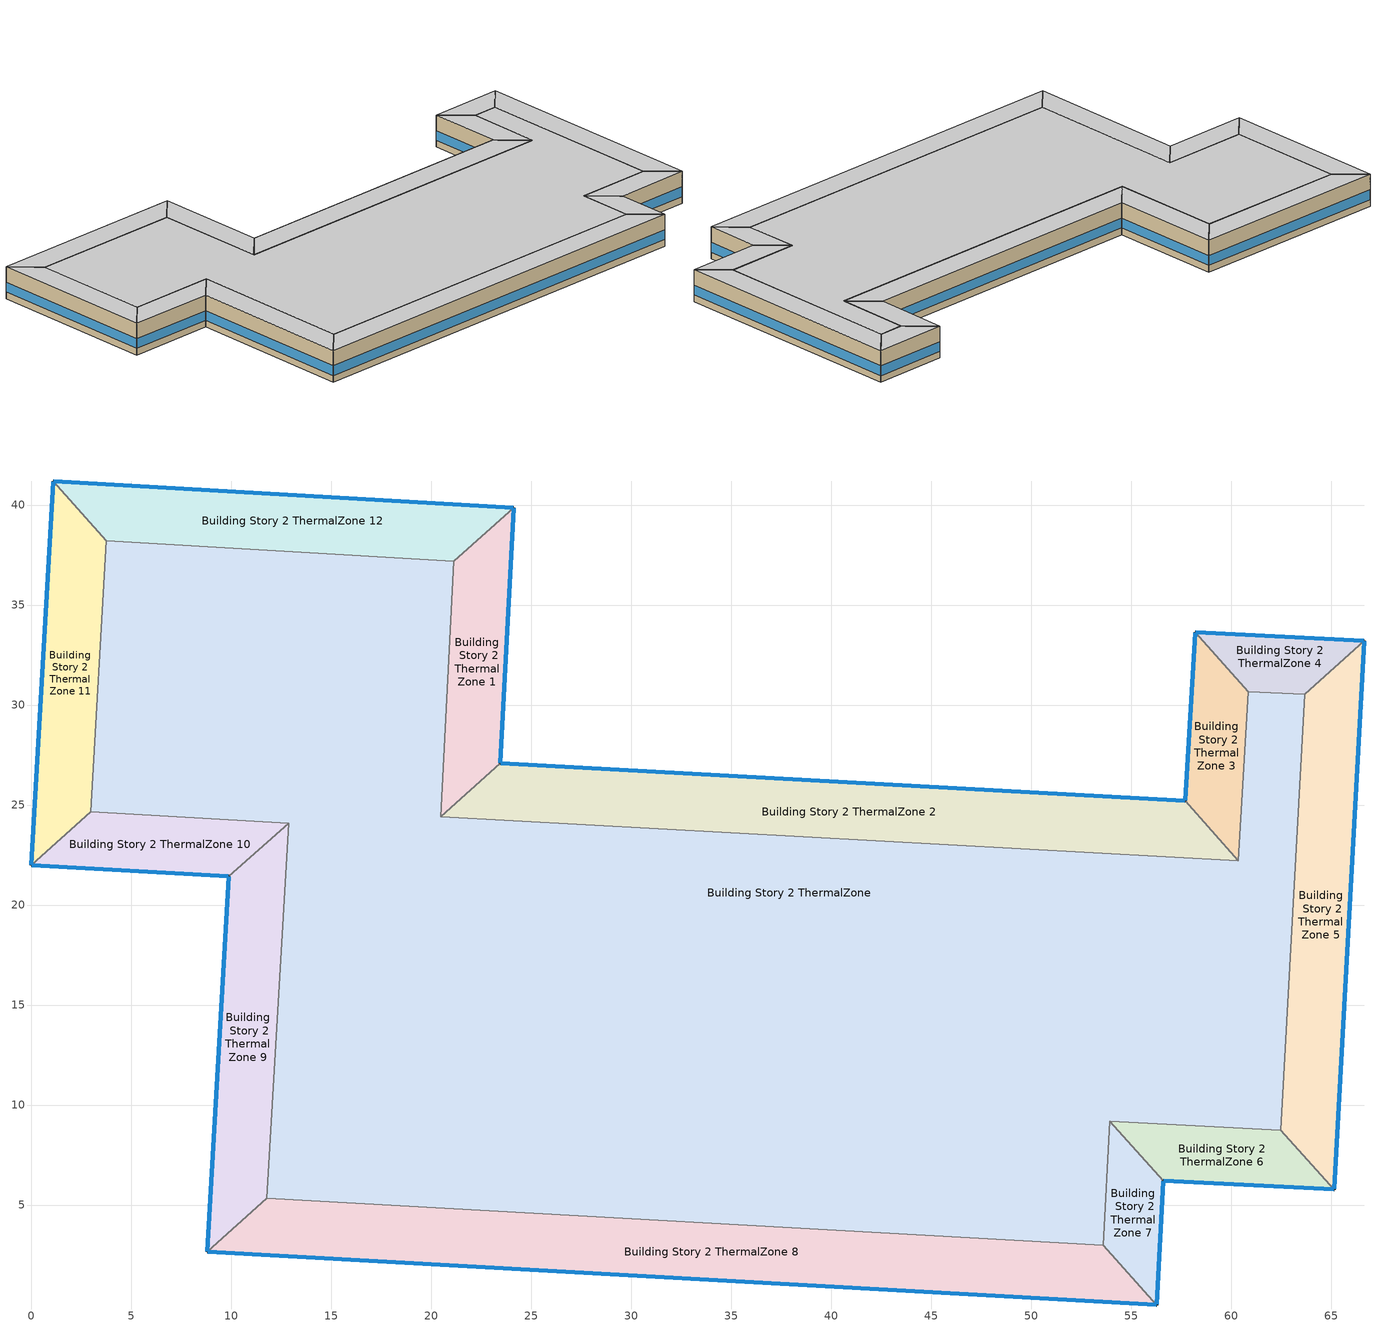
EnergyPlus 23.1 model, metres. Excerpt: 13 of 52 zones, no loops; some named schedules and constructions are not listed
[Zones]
Building Story 2 ThermalZone
 floor adiabatic (Typical Interior Ceiling): 21.14,37.2 20.47,24.43 60.35,22.23 60.86,30.67 63.68,30.53 62.47,8.75 53.93,9.19 53.6,2.98 11.78,5.33 12.87,24.1 2.98,24.65 3.75,38.22 z3.6
 wall adiabatic (Typical Interior Wall): 20.47,24.43 21.14,37.2 3.75,38.22 2.98,24.65 12.87,24.1 11.78,5.33 53.6,2.98 53.93,9.19 62.47,8.75 63.68,30.53 60.86,30.67 60.35,22.23 20.47,24.43 z3.6:7.2
 ceiling adiabatic (Typical Interior Ceiling): 3.75,38.22 2.98,24.65 12.87,24.1 11.78,5.33 53.6,2.98 53.93,9.19 62.47,8.75 63.68,30.53 60.86,30.67 60.35,22.23 20.47,24.43 21.14,37.2 z7.2
Building Story 2 ThermalZone 1
 floor adiabatic (Typical Interior Floor): 24.12,39.87 23.45,27.1 20.47,24.43 21.14,37.2 z3.6
 wall outside (Typical Insulated Steel Framed Exterior Wall R-12.99): 23.45,27.1 24.12,39.87 z3.6:7.2
 wall adiabatic (Typical Interior Wall): 24.12,39.87 21.14,37.2 20.47,24.43 23.45,27.1 z3.6:7.2
 window (U 0.55 SHGC 0.25): 23.45,27.12 24.11,39.85 z4.36:5.45
 ceiling adiabatic (Typical Interior Ceiling): 21.14,37.2 20.47,24.43 23.45,27.1 24.12,39.87 z7.2
Building Story 2 ThermalZone 10
 floor adiabatic (Typical Interior Floor): 9.88,21.43 0,21.99 2.98,24.65 12.87,24.1 z3.6
 wall outside (Typical Insulated Steel Framed Exterior Wall R-12.99): 0,21.99 9.88,21.43 z3.6:7.2
 wall adiabatic (Typical Interior Wall): 9.88,21.43 12.87,24.1 2.98,24.65 0,21.99 z3.6:7.2
 window (U 0.55 SHGC 0.25): 0.03,21.99 9.86,21.44 z4.36:5.45
 ceiling adiabatic (Typical Interior Ceiling): 12.87,24.1 2.98,24.65 0,21.99 9.88,21.43 z7.2
Building Story 2 ThermalZone 11
 floor adiabatic (Typical Interior Floor): 0,21.99 1.09,41.2 3.75,38.22 2.98,24.65 z3.6
 wall outside (Typical Insulated Steel Framed Exterior Wall R-12.99): 1.09,41.2 0,21.99 z3.6:7.2
 wall adiabatic (Typical Interior Wall): 0,21.99 2.98,24.65 3.75,38.22 1.09,41.2 z3.6:7.2
 window (U 0.55 SHGC 0.25): 1.09,41.18 0,22.02 z4.36:5.44
 ceiling adiabatic (Typical Interior Ceiling): 2.98,24.65 3.75,38.22 1.09,41.2 0,21.99 z7.2
Building Story 2 ThermalZone 12
 floor adiabatic (Typical Interior Floor): 1.09,41.2 24.12,39.87 21.14,37.2 3.75,38.22 z3.6
 wall outside (Typical Insulated Steel Framed Exterior Wall R-12.99): 24.12,39.87 1.09,41.2 z3.6:7.2
 wall adiabatic (Typical Interior Wall): 1.09,41.2 3.75,38.22 21.14,37.2 24.12,39.87 z3.6:7.2
 window (U 0.55 SHGC 0.25): 24.09,39.87 1.11,41.2 z4.36:5.44
 ceiling adiabatic (Typical Interior Ceiling): 3.75,38.22 21.14,37.2 24.12,39.87 1.09,41.2 z7.2
Building Story 2 ThermalZone 2
 floor adiabatic (Typical Interior Floor): 23.45,27.1 57.69,25.21 60.35,22.23 20.47,24.43 z3.6
 wall outside (Typical Insulated Steel Framed Exterior Wall R-12.99): 57.69,25.21 23.45,27.1 z3.6:7.2
 wall adiabatic (Typical Interior Wall): 23.45,27.1 20.47,24.43 60.35,22.23 57.69,25.21 z3.6:7.2
 window (U 0.55 SHGC 0.25): 57.67,25.21 23.47,27.1 z4.36:5.44
 ceiling adiabatic (Typical Interior Ceiling): 20.47,24.43 60.35,22.23 57.69,25.21 23.45,27.1 z7.2
Building Story 2 ThermalZone 3
 floor adiabatic (Typical Interior Floor): 57.69,25.21 58.19,33.65 60.86,30.67 60.35,22.23 z3.6
 wall outside (Typical Insulated Steel Framed Exterior Wall R-12.99): 58.19,33.65 57.69,25.21 z3.6:7.2
 wall adiabatic (Typical Interior Wall): 57.69,25.21 60.35,22.23 60.86,30.67 58.19,33.65 z3.6:7.2
 window (U 0.55 SHGC 0.25): 58.19,33.63 57.69,25.24 z4.36:5.45
 ceiling adiabatic (Typical Interior Ceiling): 60.35,22.23 60.86,30.67 58.19,33.65 57.69,25.21 z7.2
Building Story 2 ThermalZone 4
 floor adiabatic (Typical Interior Floor): 58.19,33.65 66.65,33.21 63.68,30.53 60.86,30.67 z3.6
 wall outside (Typical Insulated Steel Framed Exterior Wall R-12.99): 66.65,33.21 58.19,33.65 z3.6:7.2
 wall adiabatic (Typical Interior Wall): 58.19,33.65 60.86,30.67 63.68,30.53 66.65,33.21 z3.6:7.2
 window (U 0.55 SHGC 0.25): 66.63,33.21 58.22,33.65 z4.36:5.45
 ceiling adiabatic (Typical Interior Ceiling): 60.86,30.67 63.68,30.53 66.65,33.21 58.19,33.65 z7.2
Building Story 2 ThermalZone 5
 floor adiabatic (Typical Interior Floor): 66.65,33.21 65.14,5.78 62.47,8.75 63.68,30.53 z3.6
 wall outside (Typical Insulated Steel Framed Exterior Wall R-12.99): 65.14,5.78 66.65,33.21 z3.6:7.2
 wall adiabatic (Typical Interior Wall): 66.65,33.21 63.68,30.53 62.47,8.75 65.14,5.78 z3.6:7.2
 window (U 0.55 SHGC 0.25): 65.15,5.8 66.65,33.18 z4.36:5.44
 ceiling adiabatic (Typical Interior Ceiling): 63.68,30.53 62.47,8.75 65.14,5.78 66.65,33.21 z7.2
Building Story 2 ThermalZone 6
 floor adiabatic (Typical Interior Floor): 65.14,5.78 56.6,6.22 53.93,9.19 62.47,8.75 z3.6
 wall outside (Typical Insulated Steel Framed Exterior Wall R-12.99): 56.6,6.22 65.14,5.78 z3.6:7.2
 wall adiabatic (Typical Interior Wall): 65.14,5.78 62.47,8.75 53.93,9.19 56.6,6.22 z3.6:7.2
 window (U 0.55 SHGC 0.25): 56.63,6.22 65.12,5.78 z4.36:5.45
 ceiling adiabatic (Typical Interior Ceiling): 62.47,8.75 53.93,9.19 56.6,6.22 65.14,5.78 z7.2
Building Story 2 ThermalZone 7
 floor adiabatic (Typical Interior Floor): 56.6,6.22 56.27,0 53.6,2.98 53.93,9.19 z3.6
 wall outside (Typical Insulated Steel Framed Exterior Wall R-12.99): 56.27,0 56.6,6.22 z3.6:7.2
 wall adiabatic (Typical Interior Wall): 56.6,6.22 53.93,9.19 53.6,2.98 56.27,0 z3.6:7.2
 window (U 0.55 SHGC 0.25): 56.27,0.03 56.6,6.19 z4.36:5.45
 ceiling adiabatic (Typical Interior Ceiling): 53.93,9.19 53.6,2.98 56.27,0 56.6,6.22 z7.2
Building Story 2 ThermalZone 8
 floor adiabatic (Typical Interior Floor): 56.27,0 8.79,2.67 11.78,5.33 53.6,2.98 z3.6
 wall outside (Typical Insulated Steel Framed Exterior Wall R-12.99): 8.79,2.67 56.27,0 z3.6:7.2
 wall adiabatic (Typical Interior Wall): 56.27,0 53.6,2.98 11.78,5.33 8.79,2.67 z3.6:7.2
 window (U 0.55 SHGC 0.25): 8.82,2.66 56.24,0 z4.36:5.44
 ceiling adiabatic (Typical Interior Ceiling): 53.6,2.98 11.78,5.33 8.79,2.67 56.27,0 z7.2
Building Story 2 ThermalZone 9
 floor adiabatic (Typical Interior Floor): 8.79,2.67 9.88,21.43 12.87,24.1 11.78,5.33 z3.6
 wall outside (Typical Insulated Steel Framed Exterior Wall R-12.99): 9.88,21.43 8.79,2.67 z3.6:7.2
 wall adiabatic (Typical Interior Wall): 8.79,2.67 11.78,5.33 12.87,24.1 9.88,21.43 z3.6:7.2
 window (U 0.55 SHGC 0.25): 9.88,21.41 8.79,2.69 z4.36:5.44
 ceiling adiabatic (Typical Interior Ceiling): 11.78,5.33 12.87,24.1 9.88,21.43 8.79,2.67 z7.2
[Schedule:Week:Daily]
SchoolSecondary BLDG_LIGHT_LOBBYFLR1_SCH_2013 Week Rule - Jul5-Aug29: SchoolSecondary BLDG_LIGHT_LOBBYFLR1_SCH_2013 Wknd Day 1, SchoolSecondary BLDG_LIGHT_LOBBYFLR1_SCH_2013 Wkdy Day 1, SchoolSecondary BLDG_LIGHT_LOBBYFLR1_SCH_2013 Wkdy Day 1, SchoolSecondary BLDG_LIGHT_LOBBYFLR1_SCH_2013 Wkdy Day 1, SchoolSecondary BLDG_LIGHT_LOBBYFLR1_SCH_2013 Wkdy Day 1, SchoolSecondary BLDG_LIGHT_LOBBYFLR1_SCH_2013 Wkdy Day 1, SchoolSecondary BLDG_LIGHT_LOBBYFLR1_SCH_2013 Wknd Day 1, SchoolSecondary BLDG_LIGHT_LOBBYFLR1_SCH_2013 Default, SchoolSecondary BLDG_LIGHT_LOBBYFLR1_SCH_2013 Summer Design Day, SchoolSecondary BLDG_LIGHT_LOBBYFLR1_SCH_2013 Winter Design Day, SchoolSecondary BLDG_LIGHT_LOBBYFLR1_SCH_2013 Default, SchoolSecondary BLDG_LIGHT_LOBBYFLR1_SCH_2013 Default
SchoolSecondary BLDG_LIGHT_LOBBYFLR1_SCH_2013 Week Rule - Aug30-Sep5: SchoolSecondary BLDG_LIGHT_LOBBYFLR1_SCH_2013 Wknd Day 1, SchoolSecondary BLDG_LIGHT_LOBBYFLR1_SCH_2013 Wkdy Day 1, SchoolSecondary BLDG_LIGHT_LOBBYFLR1_SCH_2013 Wkdy Day 2, SchoolSecondary BLDG_LIGHT_LOBBYFLR1_SCH_2013 Wkdy Day 2, SchoolSecondary BLDG_LIGHT_LOBBYFLR1_SCH_2013 Wkdy Day 2, SchoolSecondary BLDG_LIGHT_LOBBYFLR1_SCH_2013 Wkdy Day 2, SchoolSecondary BLDG_LIGHT_LOBBYFLR1_SCH_2013 Default, SchoolSecondary BLDG_LIGHT_LOBBYFLR1_SCH_2013 Default, SchoolSecondary BLDG_LIGHT_LOBBYFLR1_SCH_2013 Summer Design Day, SchoolSecondary BLDG_LIGHT_LOBBYFLR1_SCH_2013 Winter Design Day, SchoolSecondary BLDG_LIGHT_LOBBYFLR1_SCH_2013 Default, SchoolSecondary BLDG_LIGHT_LOBBYFLR1_SCH_2013 Default
SchoolSecondary BLDG_LIGHT_LOBBYFLR1_SCH_2013 Week Rule - Sep6-Dec31: SchoolSecondary BLDG_LIGHT_LOBBYFLR1_SCH_2013 Default, SchoolSecondary BLDG_LIGHT_LOBBYFLR1_SCH_2013 Wkdy Day 2, SchoolSecondary BLDG_LIGHT_LOBBYFLR1_SCH_2013 Wkdy Day 2, SchoolSecondary BLDG_LIGHT_LOBBYFLR1_SCH_2013 Wkdy Day 2, SchoolSecondary BLDG_LIGHT_LOBBYFLR1_SCH_2013 Wkdy Day 2, SchoolSecondary BLDG_LIGHT_LOBBYFLR1_SCH_2013 Wkdy Day 2, SchoolSecondary BLDG_LIGHT_LOBBYFLR1_SCH_2013 Default, SchoolSecondary BLDG_LIGHT_LOBBYFLR1_SCH_2013 Default, SchoolSecondary BLDG_LIGHT_LOBBYFLR1_SCH_2013 Summer Design Day, SchoolSecondary BLDG_LIGHT_LOBBYFLR1_SCH_2013 Winter Design Day, SchoolSecondary BLDG_LIGHT_LOBBYFLR1_SCH_2013 Default, SchoolSecondary BLDG_LIGHT_LOBBYFLR1_SCH_2013 Default
SchoolSecondary BLDG_LIGHT_MECHANICAL_SCH_2013 Week Rule - Jan1-Jan3: SchoolSecondary BLDG_LIGHT_MECHANICAL_SCH_2013 Wkdy Day, SchoolSecondary BLDG_LIGHT_MECHANICAL_SCH_2013 Wkdy Day, SchoolSecondary BLDG_LIGHT_MECHANICAL_SCH_2013 Wkdy Day, SchoolSecondary BLDG_LIGHT_MECHANICAL_SCH_2013 Wkdy Day, SchoolSecondary BLDG_LIGHT_MECHANICAL_SCH_2013 Wkdy Day, SchoolSecondary BLDG_LIGHT_MECHANICAL_SCH_2013 Wkdy Day, SchoolSecondary BLDG_LIGHT_MECHANICAL_SCH_2013 Wknd Day, SchoolSecondary BLDG_LIGHT_MECHANICAL_SCH_2013 Default, SchoolSecondary BLDG_LIGHT_MECHANICAL_SCH_2013 Summer Design Day, SchoolSecondary BLDG_LIGHT_MECHANICAL_SCH_2013 Winter Design Day, SchoolSecondary BLDG_LIGHT_MECHANICAL_SCH_2013 Default, SchoolSecondary BLDG_LIGHT_MECHANICAL_SCH_2013 Default
SchoolSecondary BLDG_LIGHT_MECHANICAL_SCH_2013 Week Rule - Jan4-Jun27: SchoolSecondary BLDG_LIGHT_MECHANICAL_SCH_2013 Wknd Day, SchoolSecondary BLDG_LIGHT_MECHANICAL_SCH_2013 Wkdy Day, SchoolSecondary BLDG_LIGHT_MECHANICAL_SCH_2013 Wkdy Day, SchoolSecondary BLDG_LIGHT_MECHANICAL_SCH_2013 Wkdy Day, SchoolSecondary BLDG_LIGHT_MECHANICAL_SCH_2013 Wkdy Day, SchoolSecondary BLDG_LIGHT_MECHANICAL_SCH_2013 Wkdy Day, SchoolSecondary BLDG_LIGHT_MECHANICAL_SCH_2013 Wknd Day, SchoolSecondary BLDG_LIGHT_MECHANICAL_SCH_2013 Default, SchoolSecondary BLDG_LIGHT_MECHANICAL_SCH_2013 Summer Design Day, SchoolSecondary BLDG_LIGHT_MECHANICAL_SCH_2013 Winter Design Day, SchoolSecondary BLDG_LIGHT_MECHANICAL_SCH_2013 Default, SchoolSecondary BLDG_LIGHT_MECHANICAL_SCH_2013 Default
SchoolSecondary BLDG_LIGHT_MECHANICAL_SCH_2013 Week Rule - Jun28-Jul4: SchoolSecondary BLDG_LIGHT_MECHANICAL_SCH_2013 Wknd Day, SchoolSecondary BLDG_LIGHT_MECHANICAL_SCH_2013 Wkdy Day, SchoolSecondary BLDG_LIGHT_MECHANICAL_SCH_2013 Wkdy Day, SchoolSecondary BLDG_LIGHT_MECHANICAL_SCH_2013 Wkdy Day 1, SchoolSecondary BLDG_LIGHT_MECHANICAL_SCH_2013 Wkdy Day 1, SchoolSecondary BLDG_LIGHT_MECHANICAL_SCH_2013 Wkdy Day 1, SchoolSecondary BLDG_LIGHT_MECHANICAL_SCH_2013 Wknd Day 1, SchoolSecondary BLDG_LIGHT_MECHANICAL_SCH_2013 Default, SchoolSecondary BLDG_LIGHT_MECHANICAL_SCH_2013 Summer Design Day, SchoolSecondary BLDG_LIGHT_MECHANICAL_SCH_2013 Winter Design Day, SchoolSecondary BLDG_LIGHT_MECHANICAL_SCH_2013 Default, SchoolSecondary BLDG_LIGHT_MECHANICAL_SCH_2013 Default
SchoolSecondary BLDG_LIGHT_MECHANICAL_SCH_2013 Week Rule - Jul5-Aug29: SchoolSecondary BLDG_LIGHT_MECHANICAL_SCH_2013 Wknd Day 1, SchoolSecondary BLDG_LIGHT_MECHANICAL_SCH_2013 Wkdy Day 1, SchoolSecondary BLDG_LIGHT_MECHANICAL_SCH_2013 Wkdy Day 1, SchoolSecondary BLDG_LIGHT_MECHANICAL_SCH_2013 Wkdy Day 1, SchoolSecondary BLDG_LIGHT_MECHANICAL_SCH_2013 Wkdy Day 1, SchoolSecondary BLDG_LIGHT_MECHANICAL_SCH_2013 Wkdy Day 1, SchoolSecondary BLDG_LIGHT_MECHANICAL_SCH_2013 Wknd Day 1, SchoolSecondary BLDG_LIGHT_MECHANICAL_SCH_2013 Default, SchoolSecondary BLDG_LIGHT_MECHANICAL_SCH_2013 Summer Design Day, SchoolSecondary BLDG_LIGHT_MECHANICAL_SCH_2013 Winter Design Day, SchoolSecondary BLDG_LIGHT_MECHANICAL_SCH_2013 Default, SchoolSecondary BLDG_LIGHT_MECHANICAL_SCH_2013 Default
SchoolSecondary BLDG_LIGHT_MECHANICAL_SCH_2013 Week Rule - Aug30-Sep5: SchoolSecondary BLDG_LIGHT_MECHANICAL_SCH_2013 Wknd Day 1, SchoolSecondary BLDG_LIGHT_MECHANICAL_SCH_2013 Wkdy Day 1, SchoolSecondary BLDG_LIGHT_MECHANICAL_SCH_2013 Wkdy Day 2, SchoolSecondary BLDG_LIGHT_MECHANICAL_SCH_2013 Wkdy Day 2, SchoolSecondary BLDG_LIGHT_MECHANICAL_SCH_2013 Wkdy Day 2, SchoolSecondary BLDG_LIGHT_MECHANICAL_SCH_2013 Wkdy Day 2, SchoolSecondary BLDG_LIGHT_MECHANICAL_SCH_2013 Default, SchoolSecondary BLDG_LIGHT_MECHANICAL_SCH_2013 Default, SchoolSecondary BLDG_LIGHT_MECHANICAL_SCH_2013 Summer Design Day, SchoolSecondary BLDG_LIGHT_MECHANICAL_SCH_2013 Winter Design Day, SchoolSecondary BLDG_LIGHT_MECHANICAL_SCH_2013 Default, SchoolSecondary BLDG_LIGHT_MECHANICAL_SCH_2013 Default
SchoolSecondary BLDG_LIGHT_MECHANICAL_SCH_2013 Week Rule - Sep6-Dec31: SchoolSecondary BLDG_LIGHT_MECHANICAL_SCH_2013 Default, SchoolSecondary BLDG_LIGHT_MECHANICAL_SCH_2013 Wkdy Day 2, SchoolSecondary BLDG_LIGHT_MECHANICAL_SCH_2013 Wkdy Day 2, SchoolSecondary BLDG_LIGHT_MECHANICAL_SCH_2013 Wkdy Day 2, SchoolSecondary BLDG_LIGHT_MECHANICAL_SCH_2013 Wkdy Day 2, SchoolSecondary BLDG_LIGHT_MECHANICAL_SCH_2013 Wkdy Day 2, SchoolSecondary BLDG_LIGHT_MECHANICAL_SCH_2013 Default, SchoolSecondary BLDG_LIGHT_MECHANICAL_SCH_2013 Default, SchoolSecondary BLDG_LIGHT_MECHANICAL_SCH_2013 Summer Design Day, SchoolSecondary BLDG_LIGHT_MECHANICAL_SCH_2013 Winter Design Day, SchoolSecondary BLDG_LIGHT_MECHANICAL_SCH_2013 Default, SchoolSecondary BLDG_LIGHT_MECHANICAL_SCH_2013 Default
SchoolSecondary BLDG_LIGHT_OFFICE_SCH_2013 Week Rule - Jan1-Jan3: SchoolSecondary BLDG_LIGHT_OFFICE_SCH_2013 Wkdy Day, SchoolSecondary BLDG_LIGHT_OFFICE_SCH_2013 Wkdy Day, SchoolSecondary BLDG_LIGHT_OFFICE_SCH_2013 Wkdy Day, SchoolSecondary BLDG_LIGHT_OFFICE_SCH_2013 Wkdy Day, SchoolSecondary BLDG_LIGHT_OFFICE_SCH_2013 Wkdy Day, SchoolSecondary BLDG_LIGHT_OFFICE_SCH_2013 Wkdy Day, SchoolSecondary BLDG_LIGHT_OFFICE_SCH_2013 Wknd Day, SchoolSecondary BLDG_LIGHT_OFFICE_SCH_2013 Default, SchoolSecondary BLDG_LIGHT_OFFICE_SCH_2013 Summer Design Day, SchoolSecondary BLDG_LIGHT_OFFICE_SCH_2013 Winter Design Day, SchoolSecondary BLDG_LIGHT_OFFICE_SCH_2013 Default, SchoolSecondary BLDG_LIGHT_OFFICE_SCH_2013 Default
SchoolSecondary BLDG_LIGHT_OFFICE_SCH_2013 Week Rule - Jan4-Jun27: SchoolSecondary BLDG_LIGHT_OFFICE_SCH_2013 Wknd Day, SchoolSecondary BLDG_LIGHT_OFFICE_SCH_2013 Wkdy Day, SchoolSecondary BLDG_LIGHT_OFFICE_SCH_2013 Wkdy Day, SchoolSecondary BLDG_LIGHT_OFFICE_SCH_2013 Wkdy Day, SchoolSecondary BLDG_LIGHT_OFFICE_SCH_2013 Wkdy Day, SchoolSecondary BLDG_LIGHT_OFFICE_SCH_2013 Wkdy Day, SchoolSecondary BLDG_LIGHT_OFFICE_SCH_2013 Wknd Day, SchoolSecondary BLDG_LIGHT_OFFICE_SCH_2013 Default, SchoolSecondary BLDG_LIGHT_OFFICE_SCH_2013 Summer Design Day, SchoolSecondary BLDG_LIGHT_OFFICE_SCH_2013 Winter Design Day, SchoolSecondary BLDG_LIGHT_OFFICE_SCH_2013 Default, SchoolSecondary BLDG_LIGHT_OFFICE_SCH_2013 Default
SchoolSecondary BLDG_LIGHT_OFFICE_SCH_2013 Week Rule - Jun28-Jul4: SchoolSecondary BLDG_LIGHT_OFFICE_SCH_2013 Wknd Day, SchoolSecondary BLDG_LIGHT_OFFICE_SCH_2013 Wkdy Day, SchoolSecondary BLDG_LIGHT_OFFICE_SCH_2013 Wkdy Day, SchoolSecondary BLDG_LIGHT_OFFICE_SCH_2013 Wkdy Day 1, SchoolSecondary BLDG_LIGHT_OFFICE_SCH_2013 Wkdy Day 1, SchoolSecondary BLDG_LIGHT_OFFICE_SCH_2013 Wkdy Day 1, SchoolSecondary BLDG_LIGHT_OFFICE_SCH_2013 Wknd Day 1, SchoolSecondary BLDG_LIGHT_OFFICE_SCH_2013 Default, SchoolSecondary BLDG_LIGHT_OFFICE_SCH_2013 Summer Design Day, SchoolSecondary BLDG_LIGHT_OFFICE_SCH_2013 Winter Design Day, SchoolSecondary BLDG_LIGHT_OFFICE_SCH_2013 Default, SchoolSecondary BLDG_LIGHT_OFFICE_SCH_2013 Default
SchoolSecondary BLDG_LIGHT_OFFICE_SCH_2013 Week Rule - Jul5-Aug29: SchoolSecondary BLDG_LIGHT_OFFICE_SCH_2013 Wknd Day 1, SchoolSecondary BLDG_LIGHT_OFFICE_SCH_2013 Wkdy Day 1, SchoolSecondary BLDG_LIGHT_OFFICE_SCH_2013 Wkdy Day 1, SchoolSecondary BLDG_LIGHT_OFFICE_SCH_2013 Wkdy Day 1, SchoolSecondary BLDG_LIGHT_OFFICE_SCH_2013 Wkdy Day 1, SchoolSecondary BLDG_LIGHT_OFFICE_SCH_2013 Wkdy Day 1, SchoolSecondary BLDG_LIGHT_OFFICE_SCH_2013 Wknd Day 1, SchoolSecondary BLDG_LIGHT_OFFICE_SCH_2013 Default, SchoolSecondary BLDG_LIGHT_OFFICE_SCH_2013 Summer Design Day, SchoolSecondary BLDG_LIGHT_OFFICE_SCH_2013 Winter Design Day, SchoolSecondary BLDG_LIGHT_OFFICE_SCH_2013 Default, SchoolSecondary BLDG_LIGHT_OFFICE_SCH_2013 Default
SchoolSecondary BLDG_LIGHT_OFFICE_SCH_2013 Week Rule - Aug30-Sep5: SchoolSecondary BLDG_LIGHT_OFFICE_SCH_2013 Wknd Day 1, SchoolSecondary BLDG_LIGHT_OFFICE_SCH_2013 Wkdy Day 1, SchoolSecondary BLDG_LIGHT_OFFICE_SCH_2013 Wkdy Day 2, SchoolSecondary BLDG_LIGHT_OFFICE_SCH_2013 Wkdy Day 2, SchoolSecondary BLDG_LIGHT_OFFICE_SCH_2013 Wkdy Day 2, SchoolSecondary BLDG_LIGHT_OFFICE_SCH_2013 Wkdy Day 2, SchoolSecondary BLDG_LIGHT_OFFICE_SCH_2013 Default, SchoolSecondary BLDG_LIGHT_OFFICE_SCH_2013 Default, SchoolSecondary BLDG_LIGHT_OFFICE_SCH_2013 Summer Design Day, SchoolSecondary BLDG_LIGHT_OFFICE_SCH_2013 Winter Design Day, SchoolSecondary BLDG_LIGHT_OFFICE_SCH_2013 Default, SchoolSecondary BLDG_LIGHT_OFFICE_SCH_2013 Default
SchoolSecondary BLDG_LIGHT_OFFICE_SCH_2013 Week Rule - Sep6-Dec31: SchoolSecondary BLDG_LIGHT_OFFICE_SCH_2013 Default, SchoolSecondary BLDG_LIGHT_OFFICE_SCH_2013 Wkdy Day 2, SchoolSecondary BLDG_LIGHT_OFFICE_SCH_2013 Wkdy Day 2, SchoolSecondary BLDG_LIGHT_OFFICE_SCH_2013 Wkdy Day 2, SchoolSecondary BLDG_LIGHT_OFFICE_SCH_2013 Wkdy Day 2, SchoolSecondary BLDG_LIGHT_OFFICE_SCH_2013 Wkdy Day 2, SchoolSecondary BLDG_LIGHT_OFFICE_SCH_2013 Default, SchoolSecondary BLDG_LIGHT_OFFICE_SCH_2013 Default, SchoolSecondary BLDG_LIGHT_OFFICE_SCH_2013 Summer Design Day, SchoolSecondary BLDG_LIGHT_OFFICE_SCH_2013 Winter Design Day, SchoolSecondary BLDG_LIGHT_OFFICE_SCH_2013 Default, SchoolSecondary BLDG_LIGHT_OFFICE_SCH_2013 Default
SchoolSecondary BLDG_LIGHT_BATH_SCH_2013 Week Rule - Jan1-Jan3: SchoolSecondary BLDG_LIGHT_BATH_SCH_2013 Wkdy Day, SchoolSecondary BLDG_LIGHT_BATH_SCH_2013 Wkdy Day, SchoolSecondary BLDG_LIGHT_BATH_SCH_2013 Wkdy Day, SchoolSecondary BLDG_LIGHT_BATH_SCH_2013 Wkdy Day, SchoolSecondary BLDG_LIGHT_BATH_SCH_2013 Wkdy Day, SchoolSecondary BLDG_LIGHT_BATH_SCH_2013 Wkdy Day, SchoolSecondary BLDG_LIGHT_BATH_SCH_2013 Wknd Day, SchoolSecondary BLDG_LIGHT_BATH_SCH_2013 Default, SchoolSecondary BLDG_LIGHT_BATH_SCH_2013 Summer Design Day, SchoolSecondary BLDG_LIGHT_BATH_SCH_2013 Winter Design Day, SchoolSecondary BLDG_LIGHT_BATH_SCH_2013 Default, SchoolSecondary BLDG_LIGHT_BATH_SCH_2013 Default
SchoolSecondary BLDG_LIGHT_BATH_SCH_2013 Week Rule - Jan4-Jun27: SchoolSecondary BLDG_LIGHT_BATH_SCH_2013 Wknd Day, SchoolSecondary BLDG_LIGHT_BATH_SCH_2013 Wkdy Day, SchoolSecondary BLDG_LIGHT_BATH_SCH_2013 Wkdy Day, SchoolSecondary BLDG_LIGHT_BATH_SCH_2013 Wkdy Day, SchoolSecondary BLDG_LIGHT_BATH_SCH_2013 Wkdy Day, SchoolSecondary BLDG_LIGHT_BATH_SCH_2013 Wkdy Day, SchoolSecondary BLDG_LIGHT_BATH_SCH_2013 Wknd Day, SchoolSecondary BLDG_LIGHT_BATH_SCH_2013 Default, SchoolSecondary BLDG_LIGHT_BATH_SCH_2013 Summer Design Day, SchoolSecondary BLDG_LIGHT_BATH_SCH_2013 Winter Design Day, SchoolSecondary BLDG_LIGHT_BATH_SCH_2013 Default, SchoolSecondary BLDG_LIGHT_BATH_SCH_2013 Default
SchoolSecondary BLDG_LIGHT_BATH_SCH_2013 Week Rule - Jun28-Jul4: SchoolSecondary BLDG_LIGHT_BATH_SCH_2013 Wknd Day, SchoolSecondary BLDG_LIGHT_BATH_SCH_2013 Wkdy Day, SchoolSecondary BLDG_LIGHT_BATH_SCH_2013 Wkdy Day, SchoolSecondary BLDG_LIGHT_BATH_SCH_2013 Wkdy Day 1, SchoolSecondary BLDG_LIGHT_BATH_SCH_2013 Wkdy Day 1, SchoolSecondary BLDG_LIGHT_BATH_SCH_2013 Wkdy Day 1, SchoolSecondary BLDG_LIGHT_BATH_SCH_2013 Wknd Day 1, SchoolSecondary BLDG_LIGHT_BATH_SCH_2013 Default, SchoolSecondary BLDG_LIGHT_BATH_SCH_2013 Summer Design Day, SchoolSecondary BLDG_LIGHT_BATH_SCH_2013 Winter Design Day, SchoolSecondary BLDG_LIGHT_BATH_SCH_2013 Default, SchoolSecondary BLDG_LIGHT_BATH_SCH_2013 Default
SchoolSecondary BLDG_LIGHT_BATH_SCH_2013 Week Rule - Jul5-Aug29: SchoolSecondary BLDG_LIGHT_BATH_SCH_2013 Wknd Day 1, SchoolSecondary BLDG_LIGHT_BATH_SCH_2013 Wkdy Day 1, SchoolSecondary BLDG_LIGHT_BATH_SCH_2013 Wkdy Day 1, SchoolSecondary BLDG_LIGHT_BATH_SCH_2013 Wkdy Day 1, SchoolSecondary BLDG_LIGHT_BATH_SCH_2013 Wkdy Day 1, SchoolSecondary BLDG_LIGHT_BATH_SCH_2013 Wkdy Day 1, SchoolSecondary BLDG_LIGHT_BATH_SCH_2013 Wknd Day 1, SchoolSecondary BLDG_LIGHT_BATH_SCH_2013 Default, SchoolSecondary BLDG_LIGHT_BATH_SCH_2013 Summer Design Day, SchoolSecondary BLDG_LIGHT_BATH_SCH_2013 Winter Design Day, SchoolSecondary BLDG_LIGHT_BATH_SCH_2013 Default, SchoolSecondary BLDG_LIGHT_BATH_SCH_2013 Default
SchoolSecondary BLDG_LIGHT_BATH_SCH_2013 Week Rule - Aug30-Sep5: SchoolSecondary BLDG_LIGHT_BATH_SCH_2013 Wknd Day 1, SchoolSecondary BLDG_LIGHT_BATH_SCH_2013 Wkdy Day 1, SchoolSecondary BLDG_LIGHT_BATH_SCH_2013 Wkdy Day 2, SchoolSecondary BLDG_LIGHT_BATH_SCH_2013 Wkdy Day 2, SchoolSecondary BLDG_LIGHT_BATH_SCH_2013 Wkdy Day 2, SchoolSecondary BLDG_LIGHT_BATH_SCH_2013 Wkdy Day 2, SchoolSecondary BLDG_LIGHT_BATH_SCH_2013 Default, SchoolSecondary BLDG_LIGHT_BATH_SCH_2013 Default, SchoolSecondary BLDG_LIGHT_BATH_SCH_2013 Summer Design Day, SchoolSecondary BLDG_LIGHT_BATH_SCH_2013 Winter Design Day, SchoolSecondary BLDG_LIGHT_BATH_SCH_2013 Default, SchoolSecondary BLDG_LIGHT_BATH_SCH_2013 Default
SchoolSecondary BLDG_LIGHT_BATH_SCH_2013 Week Rule - Sep6-Dec31: SchoolSecondary BLDG_LIGHT_BATH_SCH_2013 Default, SchoolSecondary BLDG_LIGHT_BATH_SCH_2013 Wkdy Day 2, SchoolSecondary BLDG_LIGHT_BATH_SCH_2013 Wkdy Day 2, SchoolSecondary BLDG_LIGHT_BATH_SCH_2013 Wkdy Day 2, SchoolSecondary BLDG_LIGHT_BATH_SCH_2013 Wkdy Day 2, SchoolSecondary BLDG_LIGHT_BATH_SCH_2013 Wkdy Day 2, SchoolSecondary BLDG_LIGHT_BATH_SCH_2013 Default, SchoolSecondary BLDG_LIGHT_BATH_SCH_2013 Default, SchoolSecondary BLDG_LIGHT_BATH_SCH_2013 Summer Design Day, SchoolSecondary BLDG_LIGHT_BATH_SCH_2013 Winter Design Day, SchoolSecondary BLDG_LIGHT_BATH_SCH_2013 Default, SchoolSecondary BLDG_LIGHT_BATH_SCH_2013 Default
SchoolSecondary BLDG_OCC_SCH_Auditorium Week Rule - Jan1-Jan3: SchoolSecondary BLDG_OCC_SCH_Auditorium Wkdy|SmrDsn Day, SchoolSecondary BLDG_OCC_SCH_Auditorium Wkdy|SmrDsn Day, SchoolSecondary BLDG_OCC_SCH_Auditorium Wkdy|SmrDsn Day, SchoolSecondary BLDG_OCC_SCH_Auditorium Wkdy|SmrDsn Day, SchoolSecondary BLDG_OCC_SCH_Auditorium Wkdy|SmrDsn Day, SchoolSecondary BLDG_OCC_SCH_Auditorium Wkdy|SmrDsn Day, SchoolSecondary BLDG_OCC_SCH_Auditorium Wknd Day, SchoolSecondary BLDG_OCC_SCH_Auditorium Default, SchoolSecondary BLDG_OCC_SCH_Auditorium Summer Design Day, SchoolSecondary BLDG_OCC_SCH_Auditorium Winter Design Day, SchoolSecondary BLDG_OCC_SCH_Auditorium Default, SchoolSecondary BLDG_OCC_SCH_Auditorium Default
SchoolSecondary BLDG_OCC_SCH_Auditorium Week Rule - Jan4-Jun27: SchoolSecondary BLDG_OCC_SCH_Auditorium Wknd Day, SchoolSecondary BLDG_OCC_SCH_Auditorium Wkdy|SmrDsn Day, SchoolSecondary BLDG_OCC_SCH_Auditorium Wkdy|SmrDsn Day, SchoolSecondary BLDG_OCC_SCH_Auditorium Wkdy|SmrDsn Day, SchoolSecondary BLDG_OCC_SCH_Auditorium Wkdy|SmrDsn Day, SchoolSecondary BLDG_OCC_SCH_Auditorium Wkdy|SmrDsn Day, SchoolSecondary BLDG_OCC_SCH_Auditorium Wknd Day, SchoolSecondary BLDG_OCC_SCH_Auditorium Default, SchoolSecondary BLDG_OCC_SCH_Auditorium Summer Design Day, SchoolSecondary BLDG_OCC_SCH_Auditorium Winter Design Day, SchoolSecondary BLDG_OCC_SCH_Auditorium Default, SchoolSecondary BLDG_OCC_SCH_Auditorium Default
SchoolSecondary BLDG_OCC_SCH_Auditorium Week Rule - Jun28-Jul4: SchoolSecondary BLDG_OCC_SCH_Auditorium Wknd Day, SchoolSecondary BLDG_OCC_SCH_Auditorium Wkdy|SmrDsn Day, SchoolSecondary BLDG_OCC_SCH_Auditorium Wkdy|SmrDsn Day, SchoolSecondary BLDG_OCC_SCH_Auditorium Wkdy|SmrDsn Day 1, SchoolSecondary BLDG_OCC_SCH_Auditorium Wkdy|SmrDsn Day 1, SchoolSecondary BLDG_OCC_SCH_Auditorium Wkdy|SmrDsn Day 1, SchoolSecondary BLDG_OCC_SCH_Auditorium Wknd Day 1, SchoolSecondary BLDG_OCC_SCH_Auditorium Default, SchoolSecondary BLDG_OCC_SCH_Auditorium Summer Design Day, SchoolSecondary BLDG_OCC_SCH_Auditorium Winter Design Day, SchoolSecondary BLDG_OCC_SCH_Auditorium Default, SchoolSecondary BLDG_OCC_SCH_Auditorium Default
SchoolSecondary BLDG_OCC_SCH_Auditorium Week Rule - Jul5-Aug29: SchoolSecondary BLDG_OCC_SCH_Auditorium Wknd Day 1, SchoolSecondary BLDG_OCC_SCH_Auditorium Wkdy|SmrDsn Day 1, SchoolSecondary BLDG_OCC_SCH_Auditorium Wkdy|SmrDsn Day 1, SchoolSecondary BLDG_OCC_SCH_Auditorium Wkdy|SmrDsn Day 1, SchoolSecondary BLDG_OCC_SCH_Auditorium Wkdy|SmrDsn Day 1, SchoolSecondary BLDG_OCC_SCH_Auditorium Wkdy|SmrDsn Day 1, SchoolSecondary BLDG_OCC_SCH_Auditorium Wknd Day 1, SchoolSecondary BLDG_OCC_SCH_Auditorium Default, SchoolSecondary BLDG_OCC_SCH_Auditorium Summer Design Day, SchoolSecondary BLDG_OCC_SCH_Auditorium Winter Design Day, SchoolSecondary BLDG_OCC_SCH_Auditorium Default, SchoolSecondary BLDG_OCC_SCH_Auditorium Default
SchoolSecondary BLDG_OCC_SCH_Auditorium Week Rule - Aug30-Sep5: SchoolSecondary BLDG_OCC_SCH_Auditorium Wknd Day 1, SchoolSecondary BLDG_OCC_SCH_Auditorium Wkdy|SmrDsn Day 1, SchoolSecondary BLDG_OCC_SCH_Auditorium Wkdy|SmrDsn Day 2, SchoolSecondary BLDG_OCC_SCH_Auditorium Wkdy|SmrDsn Day 2, SchoolSecondary BLDG_OCC_SCH_Auditorium Wkdy|SmrDsn Day 2, SchoolSecondary BLDG_OCC_SCH_Auditorium Wkdy|SmrDsn Day 2, SchoolSecondary BLDG_OCC_SCH_Auditorium Default, SchoolSecondary BLDG_OCC_SCH_Auditorium Default, SchoolSecondary BLDG_OCC_SCH_Auditorium Summer Design Day, SchoolSecondary BLDG_OCC_SCH_Auditorium Winter Design Day, SchoolSecondary BLDG_OCC_SCH_Auditorium Default, SchoolSecondary BLDG_OCC_SCH_Auditorium Default
SchoolSecondary BLDG_OCC_SCH_Auditorium Week Rule - Sep6-Dec31: SchoolSecondary BLDG_OCC_SCH_Auditorium Default, SchoolSecondary BLDG_OCC_SCH_Auditorium Wkdy|SmrDsn Day 2, SchoolSecondary BLDG_OCC_SCH_Auditorium Wkdy|SmrDsn Day 2, SchoolSecondary BLDG_OCC_SCH_Auditorium Wkdy|SmrDsn Day 2, SchoolSecondary BLDG_OCC_SCH_Auditorium Wkdy|SmrDsn Day 2, SchoolSecondary BLDG_OCC_SCH_Auditorium Wkdy|SmrDsn Day 2, SchoolSecondary BLDG_OCC_SCH_Auditorium Default, SchoolSecondary BLDG_OCC_SCH_Auditorium Default, SchoolSecondary BLDG_OCC_SCH_Auditorium Summer Design Day, SchoolSecondary BLDG_OCC_SCH_Auditorium Winter Design Day, SchoolSecondary BLDG_OCC_SCH_Auditorium Default, SchoolSecondary BLDG_OCC_SCH_Auditorium Default
SchoolSecondary ACTIVITY_SCH Week Rule - Jan1-Dec31: SchoolSecondary ACTIVITY_SCH Default, SchoolSecondary ACTIVITY_SCH Default, SchoolSecondary ACTIVITY_SCH Default, SchoolSecondary ACTIVITY_SCH Default, SchoolSecondary ACTIVITY_SCH Default, SchoolSecondary ACTIVITY_SCH Default, SchoolSecondary ACTIVITY_SCH Default, SchoolSecondary ACTIVITY_SCH Default, SchoolSecondary ACTIVITY_SCH Summer Design Day, SchoolSecondary ACTIVITY_SCH Winter Design Day, SchoolSecondary ACTIVITY_SCH Default, SchoolSecondary ACTIVITY_SCH Default
SchoolSecondary BLDG_OCC_SCH_Cafeteria Week Rule - Jan1-Jan3: SchoolSecondary BLDG_OCC_SCH_Cafeteria Wkdy|SmrDsn Day, SchoolSecondary BLDG_OCC_SCH_Cafeteria Wkdy|SmrDsn Day, SchoolSecondary BLDG_OCC_SCH_Cafeteria Wkdy|SmrDsn Day, SchoolSecondary BLDG_OCC_SCH_Cafeteria Wkdy|SmrDsn Day, SchoolSecondary BLDG_OCC_SCH_Cafeteria Wkdy|SmrDsn Day, SchoolSecondary BLDG_OCC_SCH_Cafeteria Wkdy|SmrDsn Day, SchoolSecondary BLDG_OCC_SCH_Cafeteria Wknd Day, SchoolSecondary BLDG_OCC_SCH_Cafeteria Default, SchoolSecondary BLDG_OCC_SCH_Cafeteria Summer Design Day, SchoolSecondary BLDG_OCC_SCH_Cafeteria Winter Design Day, SchoolSecondary BLDG_OCC_SCH_Cafeteria Default, SchoolSecondary BLDG_OCC_SCH_Cafeteria Default
SchoolSecondary BLDG_OCC_SCH_Cafeteria Week Rule - Jan4-Jun27: SchoolSecondary BLDG_OCC_SCH_Cafeteria Wknd Day, SchoolSecondary BLDG_OCC_SCH_Cafeteria Wkdy|SmrDsn Day, SchoolSecondary BLDG_OCC_SCH_Cafeteria Wkdy|SmrDsn Day, SchoolSecondary BLDG_OCC_SCH_Cafeteria Wkdy|SmrDsn Day, SchoolSecondary BLDG_OCC_SCH_Cafeteria Wkdy|SmrDsn Day, SchoolSecondary BLDG_OCC_SCH_Cafeteria Wkdy|SmrDsn Day, SchoolSecondary BLDG_OCC_SCH_Cafeteria Wknd Day, SchoolSecondary BLDG_OCC_SCH_Cafeteria Default, SchoolSecondary BLDG_OCC_SCH_Cafeteria Summer Design Day, SchoolSecondary BLDG_OCC_SCH_Cafeteria Winter Design Day, SchoolSecondary BLDG_OCC_SCH_Cafeteria Default, SchoolSecondary BLDG_OCC_SCH_Cafeteria Default
SchoolSecondary BLDG_OCC_SCH_Cafeteria Week Rule - Jun28-Jul4: SchoolSecondary BLDG_OCC_SCH_Cafeteria Wknd Day, SchoolSecondary BLDG_OCC_SCH_Cafeteria Wkdy|SmrDsn Day, SchoolSecondary BLDG_OCC_SCH_Cafeteria Wkdy|SmrDsn Day, SchoolSecondary BLDG_OCC_SCH_Cafeteria Wkdy|SmrDsn Day 1, SchoolSecondary BLDG_OCC_SCH_Cafeteria Wkdy|SmrDsn Day 1, SchoolSecondary BLDG_OCC_SCH_Cafeteria Wkdy|SmrDsn Day 1, SchoolSecondary BLDG_OCC_SCH_Cafeteria Wknd Day 1, SchoolSecondary BLDG_OCC_SCH_Cafeteria Default, SchoolSecondary BLDG_OCC_SCH_Cafeteria Summer Design Day, SchoolSecondary BLDG_OCC_SCH_Cafeteria Winter Design Day, SchoolSecondary BLDG_OCC_SCH_Cafeteria Default, SchoolSecondary BLDG_OCC_SCH_Cafeteria Default
SchoolSecondary BLDG_OCC_SCH_Cafeteria Week Rule - Jul5-Aug29: SchoolSecondary BLDG_OCC_SCH_Cafeteria Wknd Day 1, SchoolSecondary BLDG_OCC_SCH_Cafeteria Wkdy|SmrDsn Day 1, SchoolSecondary BLDG_OCC_SCH_Cafeteria Wkdy|SmrDsn Day 1, SchoolSecondary BLDG_OCC_SCH_Cafeteria Wkdy|SmrDsn Day 1, SchoolSecondary BLDG_OCC_SCH_Cafeteria Wkdy|SmrDsn Day 1, SchoolSecondary BLDG_OCC_SCH_Cafeteria Wkdy|SmrDsn Day 1, SchoolSecondary BLDG_OCC_SCH_Cafeteria Wknd Day 1, SchoolSecondary BLDG_OCC_SCH_Cafeteria Default, SchoolSecondary BLDG_OCC_SCH_Cafeteria Summer Design Day, SchoolSecondary BLDG_OCC_SCH_Cafeteria Winter Design Day, SchoolSecondary BLDG_OCC_SCH_Cafeteria Default, SchoolSecondary BLDG_OCC_SCH_Cafeteria Default
SchoolSecondary BLDG_OCC_SCH_Cafeteria Week Rule - Aug30-Sep5: SchoolSecondary BLDG_OCC_SCH_Cafeteria Wknd Day 1, SchoolSecondary BLDG_OCC_SCH_Cafeteria Wkdy|SmrDsn Day 1, SchoolSecondary BLDG_OCC_SCH_Cafeteria Wkdy|SmrDsn Day 2, SchoolSecondary BLDG_OCC_SCH_Cafeteria Wkdy|SmrDsn Day 2, SchoolSecondary BLDG_OCC_SCH_Cafeteria Wkdy|SmrDsn Day 2, SchoolSecondary BLDG_OCC_SCH_Cafeteria Wkdy|SmrDsn Day 2, SchoolSecondary BLDG_OCC_SCH_Cafeteria Default, SchoolSecondary BLDG_OCC_SCH_Cafeteria Default, SchoolSecondary BLDG_OCC_SCH_Cafeteria Summer Design Day, SchoolSecondary BLDG_OCC_SCH_Cafeteria Winter Design Day, SchoolSecondary BLDG_OCC_SCH_Cafeteria Default, SchoolSecondary BLDG_OCC_SCH_Cafeteria Default
SchoolSecondary BLDG_OCC_SCH_Cafeteria Week Rule - Sep6-Dec31: SchoolSecondary BLDG_OCC_SCH_Cafeteria Default, SchoolSecondary BLDG_OCC_SCH_Cafeteria Wkdy|SmrDsn Day 2, SchoolSecondary BLDG_OCC_SCH_Cafeteria Wkdy|SmrDsn Day 2, SchoolSecondary BLDG_OCC_SCH_Cafeteria Wkdy|SmrDsn Day 2, SchoolSecondary BLDG_OCC_SCH_Cafeteria Wkdy|SmrDsn Day 2, SchoolSecondary BLDG_OCC_SCH_Cafeteria Wkdy|SmrDsn Day 2, SchoolSecondary BLDG_OCC_SCH_Cafeteria Default, SchoolSecondary BLDG_OCC_SCH_Cafeteria Default, SchoolSecondary BLDG_OCC_SCH_Cafeteria Summer Design Day, SchoolSecondary BLDG_OCC_SCH_Cafeteria Winter Design Day, SchoolSecondary BLDG_OCC_SCH_Cafeteria Default, SchoolSecondary BLDG_OCC_SCH_Cafeteria Default
SchoolSecondary BLDG_OCC_SCH_Extend Week Rule - Jan1-Jan3: SchoolSecondary BLDG_OCC_SCH_Extend Wkdy|SmrDsn Day, SchoolSecondary BLDG_OCC_SCH_Extend Wkdy|SmrDsn Day, SchoolSecondary BLDG_OCC_SCH_Extend Wkdy|SmrDsn Day, SchoolSecondary BLDG_OCC_SCH_Extend Wkdy|SmrDsn Day, SchoolSecondary BLDG_OCC_SCH_Extend Wkdy|SmrDsn Day, SchoolSecondary BLDG_OCC_SCH_Extend Wkdy|SmrDsn Day, SchoolSecondary BLDG_OCC_SCH_Extend Wknd Day, SchoolSecondary BLDG_OCC_SCH_Extend Default, SchoolSecondary BLDG_OCC_SCH_Extend Summer Design Day, SchoolSecondary BLDG_OCC_SCH_Extend Winter Design Day, SchoolSecondary BLDG_OCC_SCH_Extend Default, SchoolSecondary BLDG_OCC_SCH_Extend Default
SchoolSecondary BLDG_OCC_SCH_Extend Week Rule - Jan4-Jun27: SchoolSecondary BLDG_OCC_SCH_Extend Wknd Day, SchoolSecondary BLDG_OCC_SCH_Extend Wkdy|SmrDsn Day, SchoolSecondary BLDG_OCC_SCH_Extend Wkdy|SmrDsn Day, SchoolSecondary BLDG_OCC_SCH_Extend Wkdy|SmrDsn Day, SchoolSecondary BLDG_OCC_SCH_Extend Wkdy|SmrDsn Day, SchoolSecondary BLDG_OCC_SCH_Extend Wkdy|SmrDsn Day, SchoolSecondary BLDG_OCC_SCH_Extend Wknd Day, SchoolSecondary BLDG_OCC_SCH_Extend Default, SchoolSecondary BLDG_OCC_SCH_Extend Summer Design Day, SchoolSecondary BLDG_OCC_SCH_Extend Winter Design Day, SchoolSecondary BLDG_OCC_SCH_Extend Default, SchoolSecondary BLDG_OCC_SCH_Extend Default
SchoolSecondary BLDG_OCC_SCH_Extend Week Rule - Jun28-Jul4: SchoolSecondary BLDG_OCC_SCH_Extend Wknd Day, SchoolSecondary BLDG_OCC_SCH_Extend Wkdy|SmrDsn Day, SchoolSecondary BLDG_OCC_SCH_Extend Wkdy|SmrDsn Day, SchoolSecondary BLDG_OCC_SCH_Extend Wkdy|SmrDsn Day 1, SchoolSecondary BLDG_OCC_SCH_Extend Wkdy|SmrDsn Day 1, SchoolSecondary BLDG_OCC_SCH_Extend Wkdy|SmrDsn Day 1, SchoolSecondary BLDG_OCC_SCH_Extend Wknd Day 1, SchoolSecondary BLDG_OCC_SCH_Extend Default, SchoolSecondary BLDG_OCC_SCH_Extend Summer Design Day, SchoolSecondary BLDG_OCC_SCH_Extend Winter Design Day, SchoolSecondary BLDG_OCC_SCH_Extend Default, SchoolSecondary BLDG_OCC_SCH_Extend Default
SchoolSecondary BLDG_OCC_SCH_Extend Week Rule - Jul5-Aug29: SchoolSecondary BLDG_OCC_SCH_Extend Wknd Day 1, SchoolSecondary BLDG_OCC_SCH_Extend Wkdy|SmrDsn Day 1, SchoolSecondary BLDG_OCC_SCH_Extend Wkdy|SmrDsn Day 1, SchoolSecondary BLDG_OCC_SCH_Extend Wkdy|SmrDsn Day 1, SchoolSecondary BLDG_OCC_SCH_Extend Wkdy|SmrDsn Day 1, SchoolSecondary BLDG_OCC_SCH_Extend Wkdy|SmrDsn Day 1, SchoolSecondary BLDG_OCC_SCH_Extend Wknd Day 1, SchoolSecondary BLDG_OCC_SCH_Extend Default, SchoolSecondary BLDG_OCC_SCH_Extend Summer Design Day, SchoolSecondary BLDG_OCC_SCH_Extend Winter Design Day, SchoolSecondary BLDG_OCC_SCH_Extend Default, SchoolSecondary BLDG_OCC_SCH_Extend Default
SchoolSecondary BLDG_OCC_SCH_Extend Week Rule - Aug30-Sep5: SchoolSecondary BLDG_OCC_SCH_Extend Wknd Day 1, SchoolSecondary BLDG_OCC_SCH_Extend Wkdy|SmrDsn Day 1, SchoolSecondary BLDG_OCC_SCH_Extend Wkdy|SmrDsn Day 2, SchoolSecondary BLDG_OCC_SCH_Extend Wkdy|SmrDsn Day 2, SchoolSecondary BLDG_OCC_SCH_Extend Wkdy|SmrDsn Day 2, SchoolSecondary BLDG_OCC_SCH_Extend Wkdy|SmrDsn Day 2, SchoolSecondary BLDG_OCC_SCH_Extend Default, SchoolSecondary BLDG_OCC_SCH_Extend Default, SchoolSecondary BLDG_OCC_SCH_Extend Summer Design Day, SchoolSecondary BLDG_OCC_SCH_Extend Winter Design Day, SchoolSecondary BLDG_OCC_SCH_Extend Default, SchoolSecondary BLDG_OCC_SCH_Extend Default
SchoolSecondary BLDG_OCC_SCH_Extend Week Rule - Sep6-Dec31: SchoolSecondary BLDG_OCC_SCH_Extend Default, SchoolSecondary BLDG_OCC_SCH_Extend Wkdy|SmrDsn Day 2, SchoolSecondary BLDG_OCC_SCH_Extend Wkdy|SmrDsn Day 2, SchoolSecondary BLDG_OCC_SCH_Extend Wkdy|SmrDsn Day 2, SchoolSecondary BLDG_OCC_SCH_Extend Wkdy|SmrDsn Day 2, SchoolSecondary BLDG_OCC_SCH_Extend Wkdy|SmrDsn Day 2, SchoolSecondary BLDG_OCC_SCH_Extend Default, SchoolSecondary BLDG_OCC_SCH_Extend Default, SchoolSecondary BLDG_OCC_SCH_Extend Summer Design Day, SchoolSecondary BLDG_OCC_SCH_Extend Winter Design Day, SchoolSecondary BLDG_OCC_SCH_Extend Default, SchoolSecondary BLDG_OCC_SCH_Extend Default
SchoolSecondary BLDG_OCC_SCH_Gym Week Rule - Jan1-Jan3: SchoolSecondary BLDG_OCC_SCH_Gym Wkdy|SmrDsn Day, SchoolSecondary BLDG_OCC_SCH_Gym Wkdy|SmrDsn Day, SchoolSecondary BLDG_OCC_SCH_Gym Wkdy|SmrDsn Day, SchoolSecondary BLDG_OCC_SCH_Gym Wkdy|SmrDsn Day, SchoolSecondary BLDG_OCC_SCH_Gym Wkdy|SmrDsn Day, SchoolSecondary BLDG_OCC_SCH_Gym Wkdy|SmrDsn Day, SchoolSecondary BLDG_OCC_SCH_Gym Wknd Day, SchoolSecondary BLDG_OCC_SCH_Gym Default, SchoolSecondary BLDG_OCC_SCH_Gym Summer Design Day, SchoolSecondary BLDG_OCC_SCH_Gym Winter Design Day, SchoolSecondary BLDG_OCC_SCH_Gym Default, SchoolSecondary BLDG_OCC_SCH_Gym Default
SchoolSecondary BLDG_OCC_SCH_Gym Week Rule - Jan4-Jun27: SchoolSecondary BLDG_OCC_SCH_Gym Wknd Day, SchoolSecondary BLDG_OCC_SCH_Gym Wkdy|SmrDsn Day, SchoolSecondary BLDG_OCC_SCH_Gym Wkdy|SmrDsn Day, SchoolSecondary BLDG_OCC_SCH_Gym Wkdy|SmrDsn Day, SchoolSecondary BLDG_OCC_SCH_Gym Wkdy|SmrDsn Day, SchoolSecondary BLDG_OCC_SCH_Gym Wkdy|SmrDsn Day, SchoolSecondary BLDG_OCC_SCH_Gym Wknd Day, SchoolSecondary BLDG_OCC_SCH_Gym Default, SchoolSecondary BLDG_OCC_SCH_Gym Summer Design Day, SchoolSecondary BLDG_OCC_SCH_Gym Winter Design Day, SchoolSecondary BLDG_OCC_SCH_Gym Default, SchoolSecondary BLDG_OCC_SCH_Gym Default
SchoolSecondary BLDG_OCC_SCH_Gym Week Rule - Jun28-Jul4: SchoolSecondary BLDG_OCC_SCH_Gym Wknd Day, SchoolSecondary BLDG_OCC_SCH_Gym Wkdy|SmrDsn Day, SchoolSecondary BLDG_OCC_SCH_Gym Wkdy|SmrDsn Day, SchoolSecondary BLDG_OCC_SCH_Gym Wkdy|SmrDsn Day 1, SchoolSecondary BLDG_OCC_SCH_Gym Wkdy|SmrDsn Day 1, SchoolSecondary BLDG_OCC_SCH_Gym Wkdy|SmrDsn Day 1, SchoolSecondary BLDG_OCC_SCH_Gym Wknd Day 1, SchoolSecondary BLDG_OCC_SCH_Gym Default, SchoolSecondary BLDG_OCC_SCH_Gym Summer Design Day, SchoolSecondary BLDG_OCC_SCH_Gym Winter Design Day, SchoolSecondary BLDG_OCC_SCH_Gym Default, SchoolSecondary BLDG_OCC_SCH_Gym Default
SchoolSecondary BLDG_OCC_SCH_Gym Week Rule - Jul5-Aug29: SchoolSecondary BLDG_OCC_SCH_Gym Wknd Day 1, SchoolSecondary BLDG_OCC_SCH_Gym Wkdy|SmrDsn Day 1, SchoolSecondary BLDG_OCC_SCH_Gym Wkdy|SmrDsn Day 1, SchoolSecondary BLDG_OCC_SCH_Gym Wkdy|SmrDsn Day 1, SchoolSecondary BLDG_OCC_SCH_Gym Wkdy|SmrDsn Day 1, SchoolSecondary BLDG_OCC_SCH_Gym Wkdy|SmrDsn Day 1, SchoolSecondary BLDG_OCC_SCH_Gym Wknd Day 1, SchoolSecondary BLDG_OCC_SCH_Gym Default, SchoolSecondary BLDG_OCC_SCH_Gym Summer Design Day, SchoolSecondary BLDG_OCC_SCH_Gym Winter Design Day, SchoolSecondary BLDG_OCC_SCH_Gym Default, SchoolSecondary BLDG_OCC_SCH_Gym Default
SchoolSecondary BLDG_OCC_SCH_Gym Week Rule - Aug30-Sep5: SchoolSecondary BLDG_OCC_SCH_Gym Wknd Day 1, SchoolSecondary BLDG_OCC_SCH_Gym Wkdy|SmrDsn Day 1, SchoolSecondary BLDG_OCC_SCH_Gym Wkdy|SmrDsn Day 2, SchoolSecondary BLDG_OCC_SCH_Gym Wkdy|SmrDsn Day 2, SchoolSecondary BLDG_OCC_SCH_Gym Wkdy|SmrDsn Day 2, SchoolSecondary BLDG_OCC_SCH_Gym Wkdy|SmrDsn Day 2, SchoolSecondary BLDG_OCC_SCH_Gym Default, SchoolSecondary BLDG_OCC_SCH_Gym Default, SchoolSecondary BLDG_OCC_SCH_Gym Summer Design Day, SchoolSecondary BLDG_OCC_SCH_Gym Winter Design Day, SchoolSecondary BLDG_OCC_SCH_Gym Default, SchoolSecondary BLDG_OCC_SCH_Gym Default
SchoolSecondary BLDG_OCC_SCH_Gym Week Rule - Sep6-Dec31: SchoolSecondary BLDG_OCC_SCH_Gym Default, SchoolSecondary BLDG_OCC_SCH_Gym Wkdy|SmrDsn Day 2, SchoolSecondary BLDG_OCC_SCH_Gym Wkdy|SmrDsn Day 2, SchoolSecondary BLDG_OCC_SCH_Gym Wkdy|SmrDsn Day 2, SchoolSecondary BLDG_OCC_SCH_Gym Wkdy|SmrDsn Day 2, SchoolSecondary BLDG_OCC_SCH_Gym Wkdy|SmrDsn Day 2, SchoolSecondary BLDG_OCC_SCH_Gym Default, SchoolSecondary BLDG_OCC_SCH_Gym Default, SchoolSecondary BLDG_OCC_SCH_Gym Summer Design Day, SchoolSecondary BLDG_OCC_SCH_Gym Winter Design Day, SchoolSecondary BLDG_OCC_SCH_Gym Default, SchoolSecondary BLDG_OCC_SCH_Gym Default
SchoolSecondary BLDG_OCC_SCH Week Rule - Jun21-Sep12: SchoolSecondary BLDG_OCC_SCH Wknd Day 1, SchoolSecondary BLDG_OCC_SCH Wkdy|SmrDsn Day 1, SchoolSecondary BLDG_OCC_SCH Wkdy|SmrDsn Day 1, SchoolSecondary BLDG_OCC_SCH Wkdy|SmrDsn Day 1, SchoolSecondary BLDG_OCC_SCH Wkdy|SmrDsn Day 1, SchoolSecondary BLDG_OCC_SCH Wkdy|SmrDsn Day 1, SchoolSecondary BLDG_OCC_SCH Wknd Day 1, SchoolSecondary BLDG_OCC_SCH Default, SchoolSecondary BLDG_OCC_SCH Summer Design Day, SchoolSecondary BLDG_OCC_SCH Winter Design Day, SchoolSecondary BLDG_OCC_SCH Default, SchoolSecondary BLDG_OCC_SCH Default
SchoolSecondary BLDG_OCC_SCH Week Rule - Sep13-Sep19: SchoolSecondary BLDG_OCC_SCH Wknd Day 1, SchoolSecondary BLDG_OCC_SCH Wkdy|SmrDsn Day 1, SchoolSecondary BLDG_OCC_SCH Wkdy|SmrDsn Day 1, SchoolSecondary BLDG_OCC_SCH Wkdy|SmrDsn Day 2, SchoolSecondary BLDG_OCC_SCH Wkdy|SmrDsn Day 2, SchoolSecondary BLDG_OCC_SCH Wkdy|SmrDsn Day 2, SchoolSecondary BLDG_OCC_SCH Default, SchoolSecondary BLDG_OCC_SCH Default, SchoolSecondary BLDG_OCC_SCH Summer Design Day, SchoolSecondary BLDG_OCC_SCH Winter Design Day, SchoolSecondary BLDG_OCC_SCH Default, SchoolSecondary BLDG_OCC_SCH Default
SchoolSecondary BLDG_OCC_SCH Week Rule - Sep20-Dec31: SchoolSecondary BLDG_OCC_SCH Default, SchoolSecondary BLDG_OCC_SCH Wkdy|SmrDsn Day 2, SchoolSecondary BLDG_OCC_SCH Wkdy|SmrDsn Day 2, SchoolSecondary BLDG_OCC_SCH Wkdy|SmrDsn Day 2, SchoolSecondary BLDG_OCC_SCH Wkdy|SmrDsn Day 2, SchoolSecondary BLDG_OCC_SCH Wkdy|SmrDsn Day 2, SchoolSecondary BLDG_OCC_SCH Default, SchoolSecondary BLDG_OCC_SCH Default, SchoolSecondary BLDG_OCC_SCH Summer Design Day, SchoolSecondary BLDG_OCC_SCH Winter Design Day, SchoolSecondary BLDG_OCC_SCH Default, SchoolSecondary BLDG_OCC_SCH Default
SchoolSecondary BLDG_OCC_SCH_Offices Week Rule - Jan1-Jan3: SchoolSecondary BLDG_OCC_SCH_Offices Wkdy|SmrDsn Day, SchoolSecondary BLDG_OCC_SCH_Offices Wkdy|SmrDsn Day, SchoolSecondary BLDG_OCC_SCH_Offices Wkdy|SmrDsn Day, SchoolSecondary BLDG_OCC_SCH_Offices Wkdy|SmrDsn Day, SchoolSecondary BLDG_OCC_SCH_Offices Wkdy|SmrDsn Day, SchoolSecondary BLDG_OCC_SCH_Offices Wkdy|SmrDsn Day, SchoolSecondary BLDG_OCC_SCH_Offices Wknd Day, SchoolSecondary BLDG_OCC_SCH_Offices Default, SchoolSecondary BLDG_OCC_SCH_Offices Summer Design Day, SchoolSecondary BLDG_OCC_SCH_Offices Winter Design Day, SchoolSecondary BLDG_OCC_SCH_Offices Default, SchoolSecondary BLDG_OCC_SCH_Offices Default
